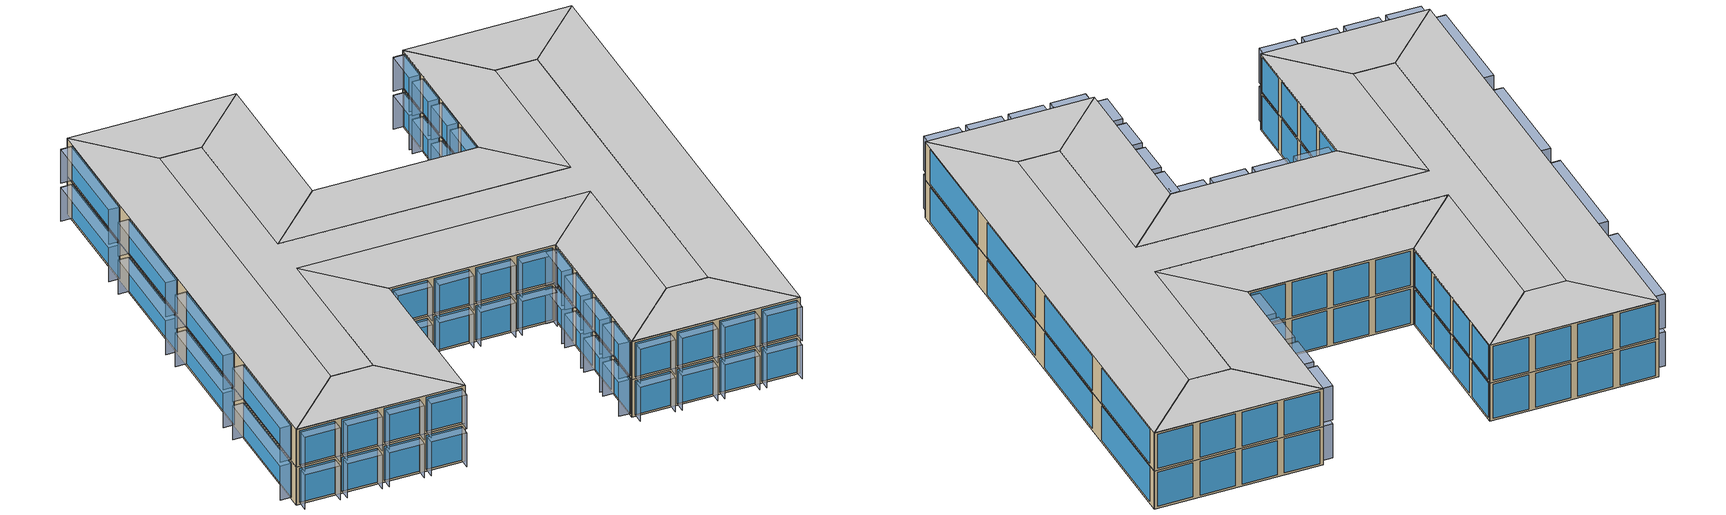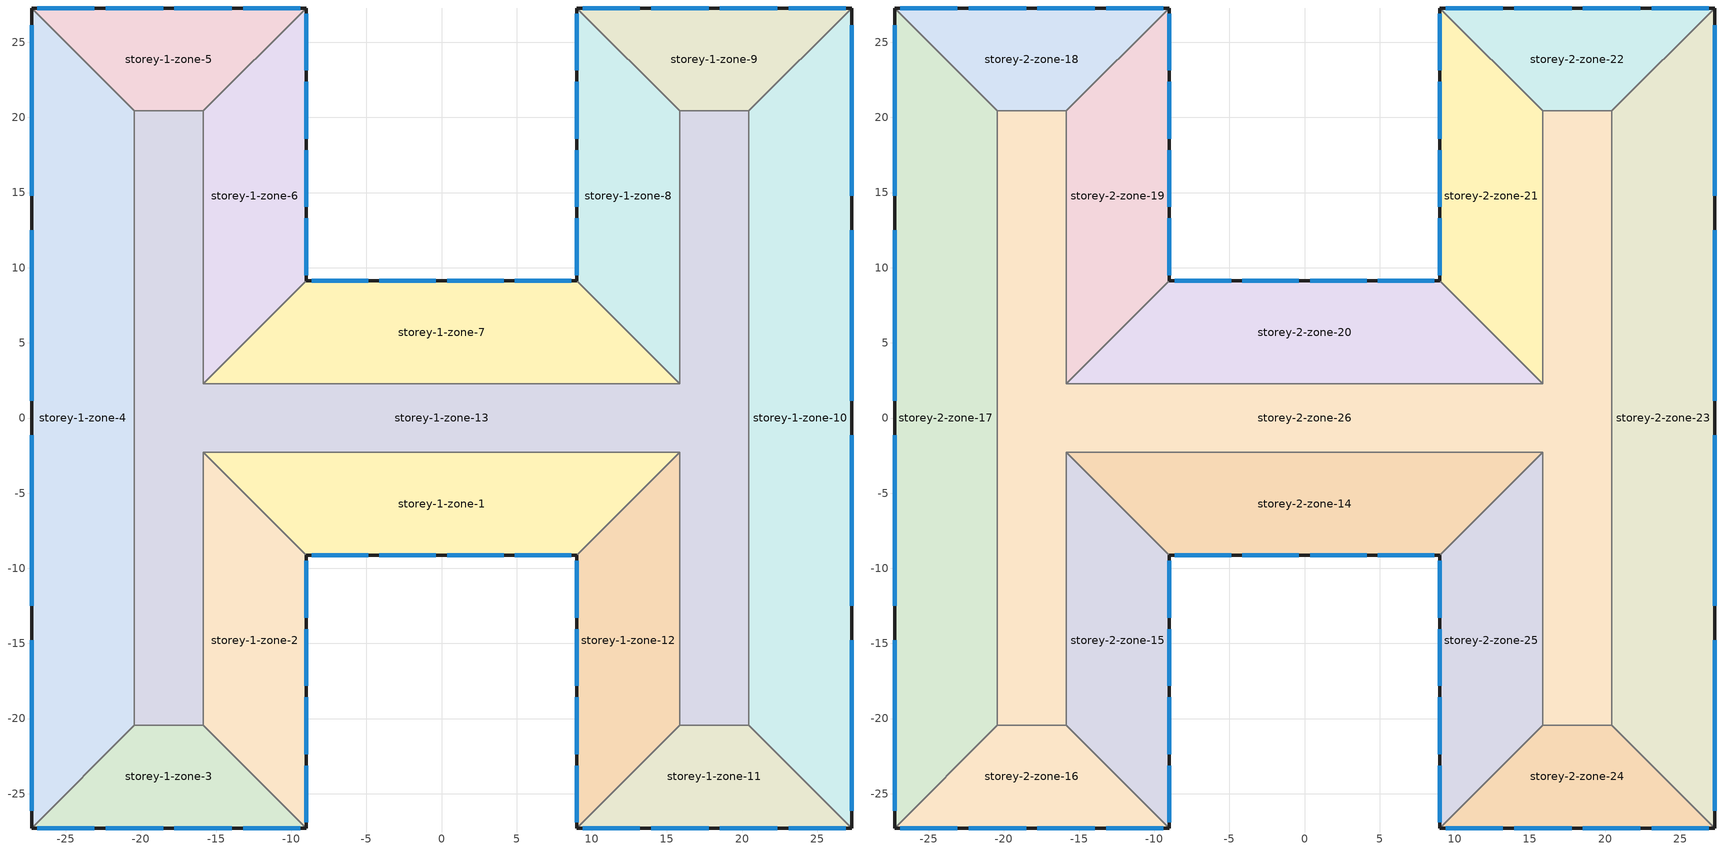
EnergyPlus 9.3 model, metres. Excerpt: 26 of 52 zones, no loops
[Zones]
storey-1-zone-1
 floor ground (Typical Insulated Slab CZ6 R-3): -9.01,-9.13 -15.86,-2.28 15.86,-2.28 9.01,-9.13 z0
 wall outside (Typical Mass Wall CZ6 R-13): -9.01,-9.13 9.01,-9.13 z0:4.57
 wall to storey-1-zone-13 (Typical Interior Wall): 15.86,-2.28 -15.86,-2.28 z0:4.57
 wall to storey-1-zone-12 (Typical Interior Wall): 9.01,-9.13 15.86,-2.28 z0:4.57
 wall to storey-1-zone-2 (Typical Interior Wall): -15.86,-2.28 -9.01,-9.13 z0:4.57
 window (Typical Mtl Framed CZ6 U-0.55 SHGC-0.4 VT-0.44): 4.88,-9.13 8.64,-9.13 / 0.38,-9.13 4.13,-9.13 / -4.13,-9.13 -0.38,-9.13 / -8.64,-9.13 -4.88,-9.13 z0.23:4.34
storey-1-zone-10
 floor ground (Typical Insulated Slab CZ6 R-3): 27.28,-27.28 20.43,-20.43 20.43,20.43 27.28,27.28 z0
 wall outside (Typical Mass Wall CZ6 R-13): 27.28,-27.28 27.28,27.28 z0:4.57
 wall to storey-1-zone-13 (Typical Interior Wall): 20.43,20.43 20.43,-20.43 z0:4.57
 wall to storey-1-zone-9 (Typical Interior Wall): 27.28,27.28 20.43,20.43 z0:4.57
 wall to storey-1-zone-11 (Typical Interior Wall): 20.43,-20.43 27.28,-27.28 z0:4.57
 window (Typical Mtl Framed CZ6 U-0.55 SHGC-0.4 VT-0.44): 27.28,14.78 27.28,26.14 / 27.28,1.14 27.28,12.5 / 27.28,-12.5 27.28,-1.14 / 27.28,-26.14 27.28,-14.78 z0.23:4.34
storey-1-zone-11
 floor ground (Typical Insulated Slab CZ6 R-3): 9.01,-27.28 15.86,-20.43 20.43,-20.43 27.28,-27.28 z0
 wall outside (Typical Mass Wall CZ6 R-13): 9.01,-27.28 27.28,-27.28 z0:4.57
 wall to storey-1-zone-13 (Typical Interior Wall): 20.43,-20.43 15.86,-20.43 z0:4.57
 wall to storey-1-zone-12 (Typical Interior Wall): 15.86,-20.43 9.01,-27.28 z0:4.57
 window (Typical Mtl Framed CZ6 U-0.55 SHGC-0.4 VT-0.44): 23.09,-27.28 26.9,-27.28 / 18.53,-27.28 22.33,-27.28 / 13.96,-27.28 17.77,-27.28 / 9.39,-27.28 13.2,-27.28 z0.23:4.34
storey-1-zone-12
 floor ground (Typical Insulated Slab CZ6 R-3): 9.01,-9.13 15.86,-2.28 15.86,-20.43 9.01,-27.28 z0
 wall outside (Typical Mass Wall CZ6 R-13): 9.01,-9.13 9.01,-27.28 z0:4.57
 wall to storey-1-zone-13 (Typical Interior Wall): 15.86,-20.43 15.86,-2.28 z0:4.57
 window (Typical Mtl Framed CZ6 U-0.55 SHGC-0.4 VT-0.44): 9.01,-23.12 9.01,-26.9 / 9.01,-18.58 9.01,-22.37 / 9.01,-14.05 9.01,-17.83 / 9.01,-9.51 9.01,-13.29 z0.23:4.34
storey-1-zone-13
 floor ground (Typical Insulated Slab CZ6 R-3): 15.86,-2.28 -15.86,-2.28 -15.86,-20.43 -20.43,-20.43 -20.43,20.43 -15.86,20.43 -15.86,2.28 15.86,2.28 15.86,20.43 20.43,20.43 20.43,-20.43 15.86,-20.43 z0
 wall to storey-1-zone-2 (Typical Interior Wall): -15.86,-20.43 -15.86,-2.28 z0:4.57
 wall to storey-1-zone-3 (Typical Interior Wall): -20.43,-20.43 -15.86,-20.43 z0:4.57
 wall to storey-1-zone-4 (Typical Interior Wall): -20.43,20.43 -20.43,-20.43 z0:4.57
 wall to storey-1-zone-5 (Typical Interior Wall): -15.86,20.43 -20.43,20.43 z0:4.57
 wall to storey-1-zone-6 (Typical Interior Wall): -15.86,2.28 -15.86,20.43 z0:4.57
 wall to storey-1-zone-7 (Typical Interior Wall): 15.86,2.28 -15.86,2.28 z0:4.57
 wall to storey-1-zone-8 (Typical Interior Wall): 15.86,20.43 15.86,2.28 z0:4.57
 wall to storey-1-zone-9 (Typical Interior Wall): 20.43,20.43 15.86,20.43 z0:4.57
storey-1-zone-2
 floor ground (Typical Insulated Slab CZ6 R-3): -9.01,-27.28 -15.86,-20.43 -15.86,-2.28 -9.01,-9.13 z0
 wall outside (Typical Mass Wall CZ6 R-13): -9.01,-27.28 -9.01,-9.13 z0:4.57
 wall to storey-1-zone-3 (Typical Interior Wall): -15.86,-20.43 -9.01,-27.28 z0:4.57
 window (Typical Mtl Framed CZ6 U-0.55 SHGC-0.4 VT-0.44): -9.01,-13.29 -9.01,-9.51 / -9.01,-17.83 -9.01,-14.05 / -9.01,-22.37 -9.01,-18.58 / -9.01,-26.9 -9.01,-23.12 z0.23:4.34
storey-1-zone-3
 floor ground (Typical Insulated Slab CZ6 R-3): -27.28,-27.28 -20.43,-20.43 -15.86,-20.43 -9.01,-27.28 z0
 wall outside (Typical Mass Wall CZ6 R-13): -27.28,-27.28 -9.01,-27.28 z0:4.57
 wall to storey-1-zone-4 (Typical Interior Wall): -20.43,-20.43 -27.28,-27.28 z0:4.57
 window (Typical Mtl Framed CZ6 U-0.55 SHGC-0.4 VT-0.44): -17.77,-27.28 -13.96,-27.28 / -22.33,-27.28 -18.53,-27.28 / -26.9,-27.28 -23.09,-27.28 / -13.2,-27.28 -9.39,-27.28 z0.23:4.34
storey-1-zone-4
 floor ground (Typical Insulated Slab CZ6 R-3): -27.28,27.28 -20.43,20.43 -20.43,-20.43 -27.28,-27.28 z0
 wall outside (Typical Mass Wall CZ6 R-13): -27.28,27.28 -27.28,-27.28 z0:4.57
 wall to storey-1-zone-5 (Typical Interior Wall): -20.43,20.43 -27.28,27.28 z0:4.57
 window (Typical Mtl Framed CZ6 U-0.55 SHGC-0.4 VT-0.44): -27.28,-14.78 -27.28,-26.14 / -27.28,-1.14 -27.28,-12.5 / -27.28,12.5 -27.28,1.14 / -27.28,26.14 -27.28,14.78 z0.23:4.34
storey-1-zone-5
 floor ground (Typical Insulated Slab CZ6 R-3): -9.01,27.28 -15.86,20.43 -20.43,20.43 -27.28,27.28 z0
 wall outside (Typical Mass Wall CZ6 R-13): -9.01,27.28 -27.28,27.28 z0:4.57
 wall to storey-1-zone-6 (Typical Interior Wall): -15.86,20.43 -9.01,27.28 z0:4.57
 window (Typical Mtl Framed CZ6 U-0.55 SHGC-0.4 VT-0.44): -23.09,27.28 -26.9,27.28 / -18.53,27.28 -22.33,27.28 / -13.96,27.28 -17.77,27.28 / -9.39,27.28 -13.2,27.28 z0.23:4.34
storey-1-zone-6
 floor ground (Typical Insulated Slab CZ6 R-3): -9.01,9.13 -15.86,2.28 -15.86,20.43 -9.01,27.28 z0
 wall outside (Typical Mass Wall CZ6 R-13): -9.01,9.13 -9.01,27.28 z0:4.57
 wall to storey-1-zone-7 (Typical Interior Wall): -15.86,2.28 -9.01,9.13 z0:4.57
 window (Typical Mtl Framed CZ6 U-0.55 SHGC-0.4 VT-0.44): -9.01,23.12 -9.01,26.9 / -9.01,18.58 -9.01,22.37 / -9.01,14.05 -9.01,17.83 / -9.01,9.51 -9.01,13.29 z0.23:4.34
storey-1-zone-7
 floor ground (Typical Insulated Slab CZ6 R-3): 9.01,9.13 15.86,2.28 -15.86,2.28 -9.01,9.13 z0
 wall outside (Typical Mass Wall CZ6 R-13): 9.01,9.13 -9.01,9.13 z0:4.57
 wall to storey-1-zone-8 (Typical Interior Wall): 15.86,2.28 9.01,9.13 z0:4.57
 window (Typical Mtl Framed CZ6 U-0.55 SHGC-0.4 VT-0.44): -4.88,9.13 -8.64,9.13 / -0.38,9.13 -4.13,9.13 / 4.13,9.13 0.38,9.13 / 8.64,9.13 4.88,9.13 z0.23:4.34
storey-1-zone-8
 floor ground (Typical Insulated Slab CZ6 R-3): 9.01,27.28 15.86,20.43 15.86,2.28 9.01,9.13 z0
 wall outside (Typical Mass Wall CZ6 R-13): 9.01,27.28 9.01,9.13 z0:4.57
 wall to storey-1-zone-9 (Typical Interior Wall): 15.86,20.43 9.01,27.28 z0:4.57
 window (Typical Mtl Framed CZ6 U-0.55 SHGC-0.4 VT-0.44): 9.01,13.29 9.01,9.51 / 9.01,17.83 9.01,14.05 / 9.01,22.37 9.01,18.58 / 9.01,26.9 9.01,23.12 z0.23:4.34
storey-1-zone-9
 floor ground (Typical Insulated Slab CZ6 R-3): 27.28,27.28 20.43,20.43 15.86,20.43 9.01,27.28 z0
 wall outside (Typical Mass Wall CZ6 R-13): 27.28,27.28 9.01,27.28 z0:4.57
 window (Typical Mtl Framed CZ6 U-0.55 SHGC-0.4 VT-0.44): 13.2,27.28 9.39,27.28 / 17.77,27.28 13.96,27.28 / 22.33,27.28 18.53,27.28 / 26.9,27.28 23.09,27.28 z0.23:4.34
storey-2-zone-14
 floor to storey-1-zone-1 (Typical Interior Floor): -9.01,-9.13 -15.86,-2.28 15.86,-2.28 9.01,-9.13 z4.57
 wall outside (Typical Mass Wall CZ6 R-13): -9.01,-9.13 9.01,-9.13 z4.57:9.14
 wall to storey-2-zone-26 (Typical Interior Wall): 15.86,-2.28 -15.86,-2.28 z4.57:9.14
 wall to storey-2-zone-25 (Typical Interior Wall): 9.01,-9.13 15.86,-2.28 z4.57:9.14
 wall to storey-2-zone-15 (Typical Interior Wall): -15.86,-2.28 -9.01,-9.13 z4.57:9.14
 window (Typical Mtl Framed CZ6 U-0.55 SHGC-0.4 VT-0.44): 4.88,-9.13 8.64,-9.13 / 0.38,-9.13 4.13,-9.13 / -4.13,-9.13 -0.38,-9.13 / -8.64,-9.13 -4.88,-9.13 z4.8:8.92
 ceiling to storey-3-zone-27 (Typical Interior Floor Reversed): 9.01,-9.13 15.86,-2.28 -15.86,-2.28 -9.01,-9.13 z9.17
storey-2-zone-15
 floor to storey-1-zone-2 (Typical Interior Floor): -9.01,-27.28 -15.86,-20.43 -15.86,-2.28 -9.01,-9.13 z4.57
 wall outside (Typical Mass Wall CZ6 R-13): -9.01,-27.28 -9.01,-9.13 z4.57:9.14
 wall to storey-2-zone-26 (Typical Interior Wall): -15.86,-2.28 -15.86,-20.43 z4.57:9.14
 wall to storey-2-zone-16 (Typical Interior Wall): -15.86,-20.43 -9.01,-27.28 z4.57:9.14
 window (Typical Mtl Framed CZ6 U-0.55 SHGC-0.4 VT-0.44): -9.01,-13.29 -9.01,-9.51 / -9.01,-17.83 -9.01,-14.05 / -9.01,-22.37 -9.01,-18.58 / -9.01,-26.9 -9.01,-23.12 z4.8:8.92
 ceiling to storey-3-zone-28 (Typical Interior Floor Reversed): -9.01,-9.13 -15.86,-2.28 -15.86,-20.43 -9.01,-27.28 z9.17
storey-2-zone-16
 floor to storey-1-zone-3 (Typical Interior Floor): -27.28,-27.28 -20.43,-20.43 -15.86,-20.43 -9.01,-27.28 z4.57
 wall outside (Typical Mass Wall CZ6 R-13): -27.28,-27.28 -9.01,-27.28 z4.57:9.14
 wall to storey-2-zone-26 (Typical Interior Wall): -15.86,-20.43 -20.43,-20.43 z4.57:9.14
 wall to storey-2-zone-17 (Typical Interior Wall): -20.43,-20.43 -27.28,-27.28 z4.57:9.14
 window (Typical Mtl Framed CZ6 U-0.55 SHGC-0.4 VT-0.44): -13.2,-27.28 -9.39,-27.28 / -17.77,-27.28 -13.96,-27.28 / -22.33,-27.28 -18.53,-27.28 / -26.9,-27.28 -23.09,-27.28 z4.8:8.92
 ceiling to storey-3-zone-29 (Typical Interior Floor Reversed): -9.01,-27.28 -15.86,-20.43 -20.43,-20.43 -27.28,-27.28 z9.17
storey-2-zone-17
 floor to storey-1-zone-4 (Typical Interior Floor): -27.28,27.28 -20.43,20.43 -20.43,-20.43 -27.28,-27.28 z4.57
 wall outside (Typical Mass Wall CZ6 R-13): -27.28,27.28 -27.28,-27.28 z4.57:9.14
 wall to storey-2-zone-26 (Typical Interior Wall): -20.43,-20.43 -20.43,20.43 z4.57:9.14
 wall to storey-2-zone-18 (Typical Interior Wall): -20.43,20.43 -27.28,27.28 z4.57:9.14
 window (Typical Mtl Framed CZ6 U-0.55 SHGC-0.4 VT-0.44): -27.28,-14.78 -27.28,-26.14 / -27.28,-1.14 -27.28,-12.5 / -27.28,12.5 -27.28,1.14 / -27.28,26.14 -27.28,14.78 z4.8:8.92
 ceiling to storey-3-zone-30 (Typical Interior Floor Reversed): -27.28,-27.28 -20.43,-20.43 -20.43,20.43 -27.28,27.28 z9.17
storey-2-zone-18
 floor to storey-1-zone-5 (Typical Interior Floor): -9.01,27.28 -15.86,20.43 -20.43,20.43 -27.28,27.28 z4.57
 wall outside (Typical Mass Wall CZ6 R-13): -9.01,27.28 -27.28,27.28 z4.57:9.14
 wall to storey-2-zone-26 (Typical Interior Wall): -20.43,20.43 -15.86,20.43 z4.57:9.14
 wall to storey-2-zone-19 (Typical Interior Wall): -15.86,20.43 -9.01,27.28 z4.57:9.14
 window (Typical Mtl Framed CZ6 U-0.55 SHGC-0.4 VT-0.44): -23.09,27.28 -26.9,27.28 / -18.53,27.28 -22.33,27.28 / -13.96,27.28 -17.77,27.28 / -9.39,27.28 -13.2,27.28 z4.8:8.92
 ceiling to storey-3-zone-31 (Typical Interior Floor Reversed): -27.28,27.28 -20.43,20.43 -15.86,20.43 -9.01,27.28 z9.17
storey-2-zone-19
 floor to storey-1-zone-6 (Typical Interior Floor): -9.01,9.13 -15.86,2.28 -15.86,20.43 -9.01,27.28 z4.57
 wall outside (Typical Mass Wall CZ6 R-13): -9.01,9.13 -9.01,27.28 z4.57:9.14
 wall to storey-2-zone-26 (Typical Interior Wall): -15.86,20.43 -15.86,2.28 z4.57:9.14
 wall to storey-2-zone-20 (Typical Interior Wall): -15.86,2.28 -9.01,9.13 z4.57:9.14
 window (Typical Mtl Framed CZ6 U-0.55 SHGC-0.4 VT-0.44): -9.01,23.12 -9.01,26.9 / -9.01,18.58 -9.01,22.37 / -9.01,14.05 -9.01,17.83 / -9.01,9.51 -9.01,13.29 z4.8:8.92
 ceiling to storey-3-zone-32 (Typical Interior Floor Reversed): -9.01,27.28 -15.86,20.43 -15.86,2.28 -9.01,9.13 z9.17
storey-2-zone-20
 floor to storey-1-zone-7 (Typical Interior Floor): 9.01,9.13 15.86,2.28 -15.86,2.28 -9.01,9.13 z4.57
 wall outside (Typical Mass Wall CZ6 R-13): 9.01,9.13 -9.01,9.13 z4.57:9.14
 wall to storey-2-zone-26 (Typical Interior Wall): -15.86,2.28 15.86,2.28 z4.57:9.14
 wall to storey-2-zone-21 (Typical Interior Wall): 15.86,2.28 9.01,9.13 z4.57:9.14
 window (Typical Mtl Framed CZ6 U-0.55 SHGC-0.4 VT-0.44): -4.88,9.13 -8.64,9.13 / -0.38,9.13 -4.13,9.13 / 4.13,9.13 0.38,9.13 / 8.64,9.13 4.88,9.13 z4.8:8.92
 ceiling to storey-3-zone-33 (Typical Interior Floor Reversed): -9.01,9.13 -15.86,2.28 15.86,2.28 9.01,9.13 z9.17
storey-2-zone-21
 floor to storey-1-zone-8 (Typical Interior Floor): 9.01,27.28 15.86,20.43 15.86,2.28 9.01,9.13 z4.57
 wall outside (Typical Mass Wall CZ6 R-13): 9.01,27.28 9.01,9.13 z4.57:9.14
 wall to storey-2-zone-26 (Typical Interior Wall): 15.86,2.28 15.86,20.43 z4.57:9.14
 wall to storey-2-zone-22 (Typical Interior Wall): 15.86,20.43 9.01,27.28 z4.57:9.14
 window (Typical Mtl Framed CZ6 U-0.55 SHGC-0.4 VT-0.44): 9.01,13.29 9.01,9.51 / 9.01,17.83 9.01,14.05 / 9.01,22.37 9.01,18.58 / 9.01,26.9 9.01,23.12 z4.8:8.92
 ceiling to storey-3-zone-34 (Typical Interior Floor Reversed): 9.01,9.13 15.86,2.28 15.86,20.43 9.01,27.28 z9.17
storey-2-zone-22
 floor to storey-1-zone-9 (Typical Interior Floor): 27.28,27.28 20.43,20.43 15.86,20.43 9.01,27.28 z4.57
 wall outside (Typical Mass Wall CZ6 R-13): 27.28,27.28 9.01,27.28 z4.57:9.14
 wall to storey-2-zone-26 (Typical Interior Wall): 15.86,20.43 20.43,20.43 z4.57:9.14
 wall to storey-2-zone-23 (Typical Interior Wall): 20.43,20.43 27.28,27.28 z4.57:9.14
 window (Typical Mtl Framed CZ6 U-0.55 SHGC-0.4 VT-0.44): 13.2,27.28 9.39,27.28 / 17.77,27.28 13.96,27.28 / 22.33,27.28 18.53,27.28 / 26.9,27.28 23.09,27.28 z4.8:8.92
 ceiling to storey-3-zone-35 (Typical Interior Floor Reversed): 9.01,27.28 15.86,20.43 20.43,20.43 27.28,27.28 z9.17
storey-2-zone-23
 floor to storey-1-zone-10 (Typical Interior Floor): 27.28,-27.28 20.43,-20.43 20.43,20.43 27.28,27.28 z4.57
 wall outside (Typical Mass Wall CZ6 R-13): 27.28,-27.28 27.28,27.28 z4.57:9.14
 wall to storey-2-zone-26 (Typical Interior Wall): 20.43,20.43 20.43,-20.43 z4.57:9.14
 wall to storey-2-zone-24 (Typical Interior Wall): 20.43,-20.43 27.28,-27.28 z4.57:9.14
 window (Typical Mtl Framed CZ6 U-0.55 SHGC-0.4 VT-0.44): 27.28,14.78 27.28,26.14 / 27.28,1.14 27.28,12.5 / 27.28,-12.5 27.28,-1.14 / 27.28,-26.14 27.28,-14.78 z4.8:8.92
 ceiling to storey-3-zone-36 (Typical Interior Floor Reversed): 27.28,27.28 20.43,20.43 20.43,-20.43 27.28,-27.28 z9.17
storey-2-zone-24
 floor to storey-1-zone-11 (Typical Interior Floor): 9.01,-27.28 15.86,-20.43 20.43,-20.43 27.28,-27.28 z4.57
 wall outside (Typical Mass Wall CZ6 R-13): 9.01,-27.28 27.28,-27.28 z4.57:9.14
 wall to storey-2-zone-26 (Typical Interior Wall): 20.43,-20.43 15.86,-20.43 z4.57:9.14
 wall to storey-2-zone-25 (Typical Interior Wall): 15.86,-20.43 9.01,-27.28 z4.57:9.14
 window (Typical Mtl Framed CZ6 U-0.55 SHGC-0.4 VT-0.44): 23.09,-27.28 26.9,-27.28 / 18.53,-27.28 22.33,-27.28 / 13.96,-27.28 17.77,-27.28 / 9.39,-27.28 13.2,-27.28 z4.8:8.92
 ceiling to storey-3-zone-37 (Typical Interior Floor Reversed): 27.28,-27.28 20.43,-20.43 15.86,-20.43 9.01,-27.28 z9.17
storey-2-zone-25
 floor to storey-1-zone-12 (Typical Interior Floor): 9.01,-9.13 15.86,-2.28 15.86,-20.43 9.01,-27.28 z4.57
 wall outside (Typical Mass Wall CZ6 R-13): 9.01,-9.13 9.01,-27.28 z4.57:9.14
 wall to storey-2-zone-26 (Typical Interior Wall): 15.86,-20.43 15.86,-2.28 z4.57:9.14
 window (Typical Mtl Framed CZ6 U-0.55 SHGC-0.4 VT-0.44): 9.01,-23.12 9.01,-26.9 / 9.01,-18.58 9.01,-22.37 / 9.01,-14.05 9.01,-17.83 / 9.01,-9.51 9.01,-13.29 z4.8:8.92
 ceiling to storey-3-zone-38 (Typical Interior Floor Reversed): 9.01,-27.28 15.86,-20.43 15.86,-2.28 9.01,-9.13 z9.17
storey-2-zone-26
 floor to storey-1-zone-13 (Typical Interior Floor): 15.86,-2.28 -15.86,-2.28 -15.86,-20.43 -20.43,-20.43 -20.43,20.43 -15.86,20.43 -15.86,2.28 15.86,2.28 15.86,20.43 20.43,20.43 20.43,-20.43 15.86,-20.43 z4.57
 ceiling to storey-3-zone-39 (Typical Interior Floor Reversed): 15.86,-20.43 20.43,-20.43 20.43,20.43 15.86,20.43 15.86,2.28 -15.86,2.28 -15.86,20.43 -20.43,20.43 -20.43,-20.43 -15.86,-20.43 -15.86,-2.28 15.86,-2.28 z9.17
shading: 4.88,-9.13 4.88,-10.35 / 9.01,13.29 7.79,13.29 / 7.79,-26.9 9.01,-26.9 / -28.5,-12.5 -27.28,-12.5 / -13.96,-28.5 -13.96,-27.28 / 7.79,-13.29 9.01,-13.29 / 9.01,22.37 7.79,22.37 / 26.9,-28.5 26.9,-27.28 / -28.5,1.14 -27.28,1.14 / 9.01,-9.51 7.79,-9.51 / -18.53,-28.5 -18.53,-27.28 / 9.01,-18.58 7.79,-18.58 / 23.09,-27.28 23.09,-28.5 / -9.39,-28.5 -9.39,-27.28 / -28.5,14.78 -27.28,14.78 / 22.33,-28.5 22.33,-27.28 / 13.96,-27.28 13.96,-28.5 / -27.28,-1.14 -28.5,-1.14 / 7.79,-22.37 9.01,-22.37 / -4.88,-10.35 -4.88,-9.13 / -17.77,-27.28 -17.77,-28.5 / 9.39,-27.28 9.39,-28.5 / 7.79,-17.83 9.01,-17.83 / -28.5,-26.14 -27.28,-26.14 / 9.01,-14.05 7.79,-14.05 / 7.79,9.51 9.01,9.51 / -13.2,-27.28 -13.2,-28.5 / -27.28,-14.78 -28.5,-14.78 / 7.79,23.12 9.01,23.12 / -27.28,12.5 -28.5,12.5 / 17.77,-28.5 17.77,-27.28 / 4.13,-10.35 4.13,-9.13 / 13.2,-28.5 13.2,-27.28 / 9.01,17.83 7.79,17.83 / -27.28,26.14 -28.5,26.14 / -22.33,-27.28 -22.33,-28.5 / 18.53,-27.28 18.53,-28.5 / -26.9,-27.28 -26.9,-28.5 / 0.38,-9.13 0.38,-10.35 / 7.79,14.05 9.01,14.05 / 7.79,18.58 9.01,18.58 / -23.09,-28.5 -23.09,-27.28 / 9.01,-23.12 7.79,-23.12 / 8.64,-10.35 8.64,-9.13 / -4.13,-9.13 -4.13,-10.35 / -8.64,-9.13 -8.64,-10.35 / -0.38,-10.35 -0.38,-9.13 / 9.01,26.9 7.79,26.9 z0.23:4.34; 7.79,23.12 9.01,23.12 / 9.01,13.29 7.79,13.29 / 7.79,-17.83 9.01,-17.83 / -28.5,1.14 -27.28,1.14 / -27.28,12.5 -28.5,12.5 / -27.28,26.14 -28.5,26.14 / 9.01,-18.58 7.79,-18.58 / 4.13,-10.35 4.13,-9.13 / 17.77,-28.5 17.77,-27.28 / -26.9,-27.28 -26.9,-28.5 / -22.33,-27.28 -22.33,-28.5 / 22.33,-28.5 22.33,-27.28 / -9.39,-28.5 -9.39,-27.28 / 0.38,-9.13 0.38,-10.35 / 9.01,-14.05 7.79,-14.05 / -27.28,-14.78 -28.5,-14.78 / -4.13,-9.13 -4.13,-10.35 / -4.88,-10.35 -4.88,-9.13 / 7.79,-26.9 9.01,-26.9 / 7.79,-22.37 9.01,-22.37 / 13.96,-27.28 13.96,-28.5 / 8.64,-10.35 8.64,-9.13 / 26.9,-28.5 26.9,-27.28 / -28.5,-12.5 -27.28,-12.5 / 9.01,17.83 7.79,17.83 / 9.01,-23.12 7.79,-23.12 / -27.28,-1.14 -28.5,-1.14 / -18.53,-28.5 -18.53,-27.28 / 7.79,9.51 9.01,9.51 / 9.01,-9.51 7.79,-9.51 / 13.2,-28.5 13.2,-27.28 / -23.09,-28.5 -23.09,-27.28 / -17.77,-27.28 -17.77,-28.5 / 18.53,-27.28 18.53,-28.5 / 7.79,18.58 9.01,18.58 / -0.38,-10.35 -0.38,-9.13 / -13.2,-27.28 -13.2,-28.5 / -13.96,-28.5 -13.96,-27.28 / -8.64,-9.13 -8.64,-10.35 / 7.79,14.05 9.01,14.05 / 4.88,-9.13 4.88,-10.35 / 23.09,-27.28 23.09,-28.5 / 9.39,-27.28 9.39,-28.5 / -28.5,14.78 -27.28,14.78 / 9.01,22.37 7.79,22.37 / -28.5,-26.14 -27.28,-26.14 / 7.79,-13.29 9.01,-13.29 / 9.01,26.9 7.79,26.9 z4.8:8.92; 4.88,-9.13 4.88,-10.35 8.64,-10.35 8.64,-9.13 z4.34; 9.39,-27.28 9.39,-28.5 13.2,-28.5 13.2,-27.28 z4.34; 9.01,13.29 7.79,13.29 7.79,9.51 9.01,9.51 z4.34; 9.01,-23.12 7.79,-23.12 7.79,-26.9 9.01,-26.9 z8.92; 9.01,13.29 7.79,13.29 7.79,9.51 9.01,9.51 z8.92; -4.13,-9.13 -4.13,-10.35 -0.38,-10.35 -0.38,-9.13 z4.34; -17.77,-27.28 -17.77,-28.5 -13.96,-28.5 -13.96,-27.28 z4.34; -27.28,26.14 -28.5,26.14 -28.5,14.78 -27.28,14.78 z8.92; 18.53,-27.28 18.53,-28.5 22.33,-28.5 22.33,-27.28 z8.92; 23.09,-27.28 23.09,-28.5 26.9,-28.5 26.9,-27.28 z4.34; 9.01,-9.51 7.79,-9.51 7.79,-13.29 9.01,-13.29 z4.34; 18.53,-27.28 18.53,-28.5 22.33,-28.5 22.33,-27.28 z4.34; 9.01,-14.05 7.79,-14.05 7.79,-17.83 9.01,-17.83 z4.34; -13.2,-27.28 -13.2,-28.5 -9.39,-28.5 -9.39,-27.28 z4.34; -4.13,-9.13 -4.13,-10.35 -0.38,-10.35 -0.38,-9.13 z8.92; 9.01,17.83 7.79,17.83 7.79,14.05 9.01,14.05 z4.34; 9.01,26.9 7.79,26.9 7.79,23.12 9.01,23.12 z8.92; 23.09,-27.28 23.09,-28.5 26.9,-28.5 26.9,-27.28 z8.92; 9.01,-14.05 7.79,-14.05 7.79,-17.83 9.01,-17.83 z8.92; 9.01,-9.51 7.79,-9.51 7.79,-13.29 9.01,-13.29 z8.92; -26.9,-27.28 -26.9,-28.5 -23.09,-28.5 -23.09,-27.28 z4.34; -22.33,-27.28 -22.33,-28.5 -18.53,-28.5 -18.53,-27.28 z4.34; -27.28,-14.78 -28.5,-14.78 -28.5,-26.14 -27.28,-26.14 z4.34; 9.39,-27.28 9.39,-28.5 13.2,-28.5 13.2,-27.28 z8.92; 0.38,-9.13 0.38,-10.35 4.13,-10.35 4.13,-9.13 z8.92; 9.01,-18.58 7.79,-18.58 7.79,-22.37 9.01,-22.37 z4.34; 13.96,-27.28 13.96,-28.5 17.77,-28.5 17.77,-27.28 z4.34; -27.28,12.5 -28.5,12.5 -28.5,1.14 -27.28,1.14 z4.34; -27.28,-1.14 -28.5,-1.14 -28.5,-12.5 -27.28,-12.5 z4.34; -27.28,-14.78 -28.5,-14.78 -28.5,-26.14 -27.28,-26.14 z8.92; -13.2,-27.28 -13.2,-28.5 -9.39,-28.5 -9.39,-27.28 z8.92; 9.01,22.37 7.79,22.37 7.79,18.58 9.01,18.58 z4.34; 9.01,17.83 7.79,17.83 7.79,14.05 9.01,14.05 z8.92; -26.9,-27.28 -26.9,-28.5 -23.09,-28.5 -23.09,-27.28 z8.92; 4.88,-9.13 4.88,-10.35 8.64,-10.35 8.64,-9.13 z8.92; 9.01,22.37 7.79,22.37 7.79,18.58 9.01,18.58 z8.92; 9.01,-23.12 7.79,-23.12 7.79,-26.9 9.01,-26.9 z4.34; 9.01,26.9 7.79,26.9 7.79,23.12 9.01,23.12 z4.34; -22.33,-27.28 -22.33,-28.5 -18.53,-28.5 -18.53,-27.28 z8.92; -8.64,-9.13 -8.64,-10.35 -4.88,-10.35 -4.88,-9.13 z4.34; -8.64,-9.13 -8.64,-10.35 -4.88,-10.35 -4.88,-9.13 z8.92; -27.28,12.5 -28.5,12.5 -28.5,1.14 -27.28,1.14 z8.92; 9.01,-18.58 7.79,-18.58 7.79,-22.37 9.01,-22.37 z8.92; 13.96,-27.28 13.96,-28.5 17.77,-28.5 17.77,-27.28 z8.92; -17.77,-27.28 -17.77,-28.5 -13.96,-28.5 -13.96,-27.28 z8.92; -27.28,26.14 -28.5,26.14 -28.5,14.78 -27.28,14.78 z4.34; -27.28,-1.14 -28.5,-1.14 -28.5,-12.5 -27.28,-12.5 z8.92; 0.38,-9.13 0.38,-10.35 4.13,-10.35 4.13,-9.13 z4.34
[Building]
1: North Axis {deg}=0; Solar Distribution=FullExterior
[Site:Location]
Minneapolis Crystal_USA: Latitude {deg}=44; Longitude {deg}=-93; Time Zone {hr}=0; Elevation {m}=0
[Site:GroundTemperature:BuildingSurface]
20.33, 20.25, 20.32, 20.41, 20.52, 22.76, 23.18, 23.28, 23.3, 21.04, 20.67, 20.45
[SizingPeriod:DesignDay] Day of Month=21; Dry-Bulb Temperature Range Modifier Type=DefaultMultipliers; Barometric Pressure {Pa}=98182; Rain Indicator=No; Snow Indicator=No; Daylight Saving Time Indicator=No
Name | Month | Day Type | Maximum Dry-Bulb Temperature {C} | Daily Dry-Bulb Temperature Range {deltaC} | Humidity Condition Type | Wetbulb or DewPoint at Maximum Dry-Bulb {C} | Wind Speed {m/s} | Wind Direction {deg} | Solar Model Indicator | ASHRAE Clear Sky Optical Depth for Beam Irradiance (taub) | ASHRAE Clear Sky Optical Depth for Diffuse Irradiance (taud) | Enthalpy at Maximum Dry-Bulb {J/kg} | Sky Clearness
Minneapolis Crystal Ann Clg .4% Condns DB=>MWB | 7 | SummerDesignDay | 32.6 | 10.7 | Wetbulb | 23.3 | 5.7 | 190 | ASHRAETau | 0.415 | 2.179
Minneapolis Crystal Ann Clg .4% Condns DP=>MDB | 7 | SummerDesignDay | 28.3 | 10.7 | Dewpoint | 22.9 | 5.7 | 190 | ASHRAETau | 0.415 | 2.179
Minneapolis Crystal Ann Clg .4% Condns Enth=>MDB | 7 | SummerDesignDay | 30.7 | 10.7 | Enthalpy |  | 5.7 | 190 | ASHRAETau | 0.415 | 2.179 | 77800
Minneapolis Crystal Ann Clg .4% Condns WB=>MDB | 7 | SummerDesignDay | 30.6 | 10.7 | Wetbulb | 25.1 | 5.7 | 190 | ASHRAETau | 0.415 | 2.179
Minneapolis Crystal Ann Htg 99.6% Condns DB | 1 | WinterDesignDay | -22.6 | 0 | Wetbulb | -22.6 | 3.5 | 310 | ASHRAEClearSky |  |  |  | 0
Minneapolis Crystal Ann Htg Wind 99.6% Condns WS=>MCDB | 1 | WinterDesignDay | -6 | 0 | Wetbulb | -6 | 10.6 | 310 | ASHRAEClearSky |  |  |  | 0
Minneapolis Crystal Ann Hum_n 99.6% Condns DP=>MCDB | 1 | WinterDesignDay | -21.6 | 0 | Dewpoint | -27.3 | 3.5 | 310 | ASHRAEClearSky |  |  |  | 0
[Material] Thermal Absorptance=0.9
Name | Roughness | Thickness {m} | Conductivity {W/m-K} | Density {kg/m3} | Specific Heat {J/kg-K} | Solar Absorptance | Visible Absorptance
1/2IN Gypsum | Smooth | 0.0127 | 0.16 | 784.9 | 830 | 0.4 | 0.4
100mm Normalweight concrete floor | MediumRough | 0.1016 | 2.31045 | 2322 | 832.557 | 0 | 0
1IN Stucco | Smooth | 0.0253 | 0.6918 | 1858 | 837 | 0.7 | 0.92
6 in. Normalweight Concrete Floor | MediumRough | 0.1524 | 2.31 | 2322 | 832 | 0.7 | 0.7
8IN CONCRETE HW RefBldg | Rough | 0.2032 | 1.311 | 2240 | 836.8 | 0.7 | 0.7
G01 13mm gypsum board | Smooth | 0.0127 | 0.160031 | 800.001 | 1090.73 | 0.7 | 0.5
[Material:NoMass] Roughness=Smooth; Thermal Absorptance=0.9; Solar Absorptance=0.7
Name | Thermal Resistance {m2-K/W} | Visible Absorptance
CP02 CARPET PAD; Typical Carpet Pad | 0.21648 | 0.8
Typical Insulation R-0.48 5 | 0.0838552 | 0.7
Typical Insulation R-10.11 | 1.78074 | 0.7
[WindowMaterial:SimpleGlazingSystem]
Simple Glazing U-0.55 SHGC-0.4 2: U-Factor {W/m2-K}=3.12304; Solar Heat Gain Coefficient=0.4; Visible Transmittance=0.44
[Construction]
Typical Insulated Slab CZ6 R-3: Typical Insulation R-0.48 5, 6 in. Normalweight Concrete Floor, Typical Carpet Pad
Typical Interior Floor: 100mm Normalweight concrete floor, CP02 CARPET PAD
Typical Interior Floor Reversed: CP02 CARPET PAD, 100mm Normalweight concrete floor
Typical Interior Wall: G01 13mm gypsum board, G01 13mm gypsum board
Typical Mass Wall CZ6 R-13: 1IN Stucco, 8IN CONCRETE HW RefBldg, Typical Insulation R-10.11, 1/2IN Gypsum
Typical Mtl Framed CZ6 U-0.55 SHGC-0.4 VT-0.44: Simple Glazing U-0.55 SHGC-0.4 2
[Zone]
storey-1-zone-1; storey-1-zone-10; storey-1-zone-11; storey-1-zone-12; storey-1-zone-13; storey-1-zone-2; storey-1-zone-3; storey-1-zone-4; storey-1-zone-5; storey-1-zone-6; storey-1-zone-7; storey-1-zone-8; storey-1-zone-9; storey-2-zone-14; storey-2-zone-15; storey-2-zone-16; storey-2-zone-17; storey-2-zone-18; storey-2-zone-19; storey-2-zone-20; storey-2-zone-21; storey-2-zone-22; storey-2-zone-23; storey-2-zone-24; storey-2-zone-25; storey-2-zone-26
[AvailabilityManager:NightCycle]
Availability Manager Night Cycle 1: Applicability Schedule=Always On Discrete; Fan Schedule=52 Zone PVAV Occ Sch; Control Type=CycleOnAny; Thermostat Tolerance {deltaC}=1; Cycling Run Time Control Type=FixedRunTime; Cycling Run Time {s}=1800
[AvailabilityManager:Scheduled]
52 Zone PVAV OA System Availability Manager: Schedule=Always On Discrete
[ElectricLoadCenter:Distribution]
Electric Load Center Distribution 1: Generator List=Electric Load Center Distribution 1 Generators; Generator Operation Scheme Type=Baseload; Electrical Buss Type=DirectCurrentWithInverter; Inverter=Electric Load Center Inverter Simple 1
[ElectricLoadCenter:Generators]
Electric Load Center Distribution 1 Generators: Generator Name 1=Generator Photovoltaic 1; Generator Object Type 1=Generator:Photovoltaic; Generator Name 2=Generator Photovoltaic 2; Generator Object Type 2=Generator:Photovoltaic; Generator Name 3=Generator Photovoltaic 3; Generator Object Type 3=Generator:Photovoltaic; Generator Name 4=Generator Photovoltaic 4; Generator Object Type 4=Generator:Photovoltaic; Generator Name 5=Generator Photovoltaic 5; Generator Object Type 5=Generator:Photovoltaic; Generator Name 6=Generator Photovoltaic 6; Generator Object Type 6=Generator:Photovoltaic; Generator Name 7=Generator Photovoltaic 7; Generator Object Type 7=Generator:Photovoltaic; Generator Name 8=Generator Photovoltaic 8; Generator Object Type 8=Generator:Photovoltaic; Generator Name 9=Generator Photovoltaic 9; Generator Object Type 9=Generator:Photovoltaic; Generator Name 10=Generator Photovoltaic 10; Generator Object Type 10=Generator:Photovoltaic; Generator Name 11=Generator Photovoltaic 11; Generator Object Type 11=Generator:Photovoltaic; Generator Name 12=Generator Photovoltaic 12; Generator Object Type 12=Generator:Photovoltaic; Generator Name 13=Generator Photovoltaic 13; Generator Object Type 13=Generator:Photovoltaic
[Generator:Photovoltaic] Heat Transfer Integration Mode=Decoupled; Number of Series Strings in Parallel=1; Number of Modules in Series=1
Name | Surface | Module Performance
Generator Photovoltaic 1 | PV - storey-4-roof-space-41 | Photovoltaic Performance Simple 1
Generator Photovoltaic 2 | PV - storey-4-roof-space-47 | Photovoltaic Performance Simple 2
Generator Photovoltaic 3 | PV - storey-4-roof-space-50 | Photovoltaic Performance Simple 3
Generator Photovoltaic 4 | PV - storey-4-roof-space-52 | Photovoltaic Performance Simple 4
Generator Photovoltaic 5 | PV - storey-4-roof-space-46 | Photovoltaic Performance Simple 5
Generator Photovoltaic 6 | PV - storey-4-roof-space-49 | Photovoltaic Performance Simple 6
Generator Photovoltaic 7 | PV - storey-4-roof-space-43 | Photovoltaic Performance Simple 7
Generator Photovoltaic 8 | PV - storey-4-roof-space-42 | Photovoltaic Performance Simple 8
Generator Photovoltaic 9 | PV - storey-4-roof-space-40 | Photovoltaic Performance Simple 9
Generator Photovoltaic 10 | PV - storey-4-roof-space-44 | Photovoltaic Performance Simple 10
Generator Photovoltaic 11 | PV - storey-4-roof-space-45 | Photovoltaic Performance Simple 11
Generator Photovoltaic 12 | PV - storey-4-roof-space-48 | Photovoltaic Performance Simple 12
Generator Photovoltaic 13 | PV - storey-4-roof-space-51 | Photovoltaic Performance Simple 13
[PhotovoltaicPerformance:Simple] Fraction of Surface Area with Active Solar Cells=0.5; Conversion Efficiency Input Mode=Fixed; Value for Cell Efficiency if Fixed=0.18
Photovoltaic Performance Simple 1; Photovoltaic Performance Simple 2; Photovoltaic Performance Simple 3; Photovoltaic Performance Simple 4; Photovoltaic Performance Simple 5; Photovoltaic Performance Simple 6; Photovoltaic Performance Simple 7; Photovoltaic Performance Simple 8; Photovoltaic Performance Simple 9; Photovoltaic Performance Simple 10; Photovoltaic Performance Simple 11; Photovoltaic Performance Simple 12; Photovoltaic Performance Simple 13
[ElectricLoadCenter:Inverter:Simple]
Electric Load Center Inverter Simple 1: Inverter Efficiency=0.98
[EnergyManagementSystem:Sensor]
OAT: Output:Variable or Output:Meter Index Key=Environment; Output:Variable or Output:Meter=Site Outdoor Air Drybulb Temperature
[EnergyManagementSystem:Actuator] Actuated Component Type=Schedule:Year; Actuated Component Control Type=Schedule Value
Name | Actuated Component Unique
SYS52ZonePVAVClgSch0 | Office_OpenOffice_Large_CLGSETP_SPEED
SYS52ZonePVAVHtgSch0 | Office_OpenOffice_Large_HTGSETP_SPEED
[EnergyManagementSystem:Program]
SYS52ZonePVAVOptimumStartProg0: IF DaylightSavings==0 && DayOfWeek>1 && Hour==5 && OAT<23.9 && OAT>1.7; SET SYS52ZonePVAVClgSch0 = 29.4; SET SYS52ZonePVAVHtgSch0 = 15.6; ELSEIF DaylightSavings==0 && DayOfWeek==1 && Hour==7 && OAT<23.9 && OAT>1.7; SET SYS52ZonePVAVClgSch0 = 29.4; SET SYS52ZonePVAVHtgSch0 = 15.6; ELSEIF DaylightSavings==1 && DayOfWeek>1 && Hour==4 && OAT<23.9 && OAT>1.7; SET SYS52ZonePVAVClgSch0 = 29.4; SET SYS52ZonePVAVHtgSch0 = 15.6; ELSEIF DaylightSavings==1 && DayOfWeek==1 && Hour==6 && OAT<23.9 && OAT>1.7; SET SYS52ZonePVAVClgSch0 = 29.4; SET SYS52ZonePVAVHtgSch0 = 15.6; ELSE; SET SYS52ZonePVAVClgSch0 = NULL; SET SYS52ZonePVAVHtgSch0 = NULL; ENDIF
[EnergyManagementSystem:ProgramCallingManager]
SYS52ZonePVAVOptimumStartCallingManager0: BeginTimestepBeforePredictor; SYS52ZonePVAVOptimumStartProg0
[UtilityCost:Tariff] Monthly Charge or Variable=0
Name | Output Meter | Conversion Factor Choice | Demand Window Length | Energy Conversion Factor
Electricity Tariff | ElectricityPurchased:Facility | kWh | Day
Gas Tariff | Gas:Facility | Therm | Day
Water Tariff | Water:Facility | UserDefined |  | 1
DistrictHeating Tariff | DistrictHeating:Facility | Therm | Day
DistrictCooling Tariff | DistrictCooling:Facility | Therm | Day
[UtilityCost:Charge:Simple] Source Variable=totalEnergy; Season=Annual; Category Variable=EnergyCharges
Name | Utility Cost Charge Simple | Tariff | Cost per Unit Value or Variable
 | ElectricityTariffEnergyCharge | Electricity Tariff | 0.0988
 | GasTariffEnergyCharge | Gas Tariff | 0.621022
 | WaterTariffEnergyCharge | Water Tariff | 1.32086
 | DistrictHeatingTariffEnergyCharge | DistrictHeating Tariff | 4
 | DistrictCoolingTariffEnergyCharge | DistrictCooling Tariff | 3
[Schedule:Day:Interval]
Office_OpenOffice_Large_HTGSETP_SPEED Wkdy | Default Day; Office_OpenOffice_Large_HTGSETP_SPEED Default: No, 06:00, 19.4, 22:00, 21.1, 24:00, 19.4
Office_OpenOffice_Large_HTGSETP_SPEED Sat Day: No, 06:00, 19.4, 17:00, 21.1, 24:00, 19.4
Office_OpenOffice_Large_HTGSETP_SPEED Sun Day: No, 24:00, 19.4
Office_OpenOffice_Large_HTGSETP_SPEED Summer Design Day; Office_OpenOffice_Large_HTGSETP_SPEED Winter Design Day: No, 24:00, 21.1
Office_OpenOffice_Large_CLGSETP_SPEED Wkdy | Default Day; Office_OpenOffice_Large_CLGSETP_SPEED Default: No, 06:00, 25.6, 22:00, 23.9, 24:00, 25.6
Office_OpenOffice_Large_CLGSETP_SPEED Sat Day: No, 06:00, 25.6, 17:00, 23.9, 24:00, 25.6
Office_OpenOffice_Large_CLGSETP_SPEED Sun Day: No, 24:00, 25.6
Office_OpenOffice_Large_CLGSETP_SPEED Summer Design Day; Office_OpenOffice_Large_CLGSETP_SPEED Winter Design Day: No, 24:00, 23.9
52 Zone PVAV Occ Sch Default: No, 06:00, 0, 22:00, 1, 24:00, 0
52 Zone PVAV Occ Sch Saturday: No, 06:00, 0, 17:00, 1, 24:00, 0
52 Zone PVAV Occ Sch Sunday: No, 24:00, 0
52 Zone PVAV Occ Sch Summer Design Day; 52 Zone PVAV Occ Sch Winter Design Day: No, 24:00, 1
[Schedule:Week:Daily]
Office_OpenOffice_Large_HTGSETP_SPEED Week Rule - Jan1-Jan3: Office_OpenOffice_Large_HTGSETP_SPEED Wkdy | Default Day, Office_OpenOffice_Large_HTGSETP_SPEED Wkdy | Default Day, Office_OpenOffice_Large_HTGSETP_SPEED Wkdy | Default Day, Office_OpenOffice_Large_HTGSETP_SPEED Wkdy | Default Day, Office_OpenOffice_Large_HTGSETP_SPEED Wkdy | Default Day, Office_OpenOffice_Large_HTGSETP_SPEED Wkdy | Default Day, Office_OpenOffice_Large_HTGSETP_SPEED Sat Day, Office_OpenOffice_Large_HTGSETP_SPEED Default, Office_OpenOffice_Large_HTGSETP_SPEED Summer Design Day, Office_OpenOffice_Large_HTGSETP_SPEED Winter Design Day, Office_OpenOffice_Large_HTGSETP_SPEED Default, Office_OpenOffice_Large_HTGSETP_SPEED Default
Office_OpenOffice_Large_HTGSETP_SPEED Week Rule - Jan4-Dec31: Office_OpenOffice_Large_HTGSETP_SPEED Sun Day, Office_OpenOffice_Large_HTGSETP_SPEED Wkdy | Default Day, Office_OpenOffice_Large_HTGSETP_SPEED Wkdy | Default Day, Office_OpenOffice_Large_HTGSETP_SPEED Wkdy | Default Day, Office_OpenOffice_Large_HTGSETP_SPEED Wkdy | Default Day, Office_OpenOffice_Large_HTGSETP_SPEED Wkdy | Default Day, Office_OpenOffice_Large_HTGSETP_SPEED Sat Day, Office_OpenOffice_Large_HTGSETP_SPEED Default, Office_OpenOffice_Large_HTGSETP_SPEED Summer Design Day, Office_OpenOffice_Large_HTGSETP_SPEED Winter Design Day, Office_OpenOffice_Large_HTGSETP_SPEED Default, Office_OpenOffice_Large_HTGSETP_SPEED Default
Office_OpenOffice_Large_CLGSETP_SPEED Week Rule - Jan1-Jan3: Office_OpenOffice_Large_CLGSETP_SPEED Wkdy | Default Day, Office_OpenOffice_Large_CLGSETP_SPEED Wkdy | Default Day, Office_OpenOffice_Large_CLGSETP_SPEED Wkdy | Default Day, Office_OpenOffice_Large_CLGSETP_SPEED Wkdy | Default Day, Office_OpenOffice_Large_CLGSETP_SPEED Wkdy | Default Day, Office_OpenOffice_Large_CLGSETP_SPEED Wkdy | Default Day, Office_OpenOffice_Large_CLGSETP_SPEED Sat Day, Office_OpenOffice_Large_CLGSETP_SPEED Default, Office_OpenOffice_Large_CLGSETP_SPEED Summer Design Day, Office_OpenOffice_Large_CLGSETP_SPEED Winter Design Day, Office_OpenOffice_Large_CLGSETP_SPEED Default, Office_OpenOffice_Large_CLGSETP_SPEED Default
Office_OpenOffice_Large_CLGSETP_SPEED Week Rule - Jan4-Dec31: Office_OpenOffice_Large_CLGSETP_SPEED Sun Day, Office_OpenOffice_Large_CLGSETP_SPEED Wkdy | Default Day, Office_OpenOffice_Large_CLGSETP_SPEED Wkdy | Default Day, Office_OpenOffice_Large_CLGSETP_SPEED Wkdy | Default Day, Office_OpenOffice_Large_CLGSETP_SPEED Wkdy | Default Day, Office_OpenOffice_Large_CLGSETP_SPEED Wkdy | Default Day, Office_OpenOffice_Large_CLGSETP_SPEED Sat Day, Office_OpenOffice_Large_CLGSETP_SPEED Default, Office_OpenOffice_Large_CLGSETP_SPEED Summer Design Day, Office_OpenOffice_Large_CLGSETP_SPEED Winter Design Day, Office_OpenOffice_Large_CLGSETP_SPEED Default, Office_OpenOffice_Large_CLGSETP_SPEED Default
52 Zone PVAV Occ Sch Week Rule - Jan1-Jan3: 52 Zone PVAV Occ Sch Default, 52 Zone PVAV Occ Sch Default, 52 Zone PVAV Occ Sch Default, 52 Zone PVAV Occ Sch Default, 52 Zone PVAV Occ Sch Default, 52 Zone PVAV Occ Sch Default, 52 Zone PVAV Occ Sch Saturday, 52 Zone PVAV Occ Sch Default, 52 Zone PVAV Occ Sch Summer Design Day, 52 Zone PVAV Occ Sch Winter Design Day, 52 Zone PVAV Occ Sch Default, 52 Zone PVAV Occ Sch Default
52 Zone PVAV Occ Sch Week Rule - Jan4-Dec31: 52 Zone PVAV Occ Sch Sunday, 52 Zone PVAV Occ Sch Default, 52 Zone PVAV Occ Sch Default, 52 Zone PVAV Occ Sch Default, 52 Zone PVAV Occ Sch Default, 52 Zone PVAV Occ Sch Default, 52 Zone PVAV Occ Sch Saturday, 52 Zone PVAV Occ Sch Default, 52 Zone PVAV Occ Sch Summer Design Day, 52 Zone PVAV Occ Sch Winter Design Day, 52 Zone PVAV Occ Sch Default, 52 Zone PVAV Occ Sch Default
[Schedule:Year]
Office_OpenOffice_Large_HTGSETP_SPEED: Office_OpenOffice_Large_HTGSETP_SPEED Week Rule - Jan1-Jan3, 1, 1, 1, 3, Office_OpenOffice_Large_HTGSETP_SPEED Week Rule - Jan4-Dec31, 1, 4, 12, 31
Office_OpenOffice_Large_CLGSETP_SPEED: Office_OpenOffice_Large_CLGSETP_SPEED Week Rule - Jan1-Jan3, 1, 1, 1, 3, Office_OpenOffice_Large_CLGSETP_SPEED Week Rule - Jan4-Dec31, 1, 4, 12, 31
52 Zone PVAV Occ Sch: 52 Zone PVAV Occ Sch Week Rule - Jan1-Jan3, 1, 1, 1, 3, 52 Zone PVAV Occ Sch Week Rule - Jan4-Dec31, 1, 4, 12, 31
[Schedule:Constant]
Always On Discrete: Hourly Value=1
